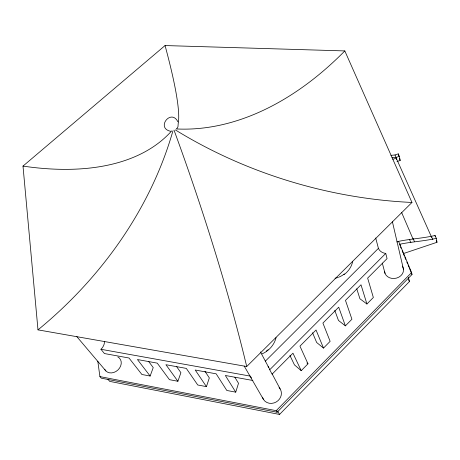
<?xml version="1.0" encoding="UTF-8"?>
<svg xmlns="http://www.w3.org/2000/svg" width="460" height="460" viewBox="0 0 460 460"><rect width="100%" height="100%" fill="white"/><g stroke="black" fill="none" stroke-linecap="round" stroke-linejoin="round"><path stroke-width="0.69" d="M104.38 341.326L104.38 342.947A9.689 7.67 -40.7 0 1 100.953 349.261L104.431 353.55L128.99 358.006L141.898 374.486L150.132 376.033L153.232 367.592L148.632 361.474M204.976 371.306L209.323 377.907L206.431 386.63L195.224 370.024L216.171 373.825L226.82 390.471L235.738 392.15L238.51 383.278L234.853 377.252M352.63 261.826C351.44 267.018 348.26 271.561 343.971 274.677M150.132 376.033L137.431 359.536L157.257 363.135L169.452 379.672L177.905 381.265L180.906 372.68L176.421 366.332M276.069 337.628C274.321 344.937 268.853 350.974 262.005 353.912M176.841 128.679L177.945 126.81L178.25 123.084M107.95 379.322L109.721 381.386L279.542 414.443L409.411 281.583L408.463 277.42M97.807 361.232L99.912 376.602L276.218 410.671L411.579 272.55L398.607 241.373L396.842 241.971M99.912 376.602L101.269 378.166L277.115 412.258L412.01 274.493L411.579 272.55M289.932 355.476L294.457 364.889L301.231 370.679L307.981 363.825L299.954 346.15L316.031 329.992L323.495 348.082L330.136 341.343L322.914 323.075L338.709 307.194L345.391 325.858L351.923 319.228L345.471 300.397L361.002 284.786L366.925 304.002L373.347 297.488L367.649 278.11L387.067 258.595L385.75 253.431A9.901 8.194 -11.1 0 1 378.419 248.348L375.688 237.981M301.231 370.679L292.957 353.188L272.084 374.17L269.733 369.754L385.75 253.431M265.362 361.152L378.419 248.348M246.721 366.528L411.964 202.458L344.816 50.922L165.059 45.557L23 166.094L37.99 329.866L246.721 366.528A428.754 73.404 70.2 0 0 174.012 130.111M390.885 155.342L395.008 154.986L398.262 153.858L399.366 156.308L400.206 160.442L396.963 161.564M391.972 157.791L396.106 157.435L399.366 156.308M392.863 159.298L396.25 158.125L431.641 237.325M398.607 241.373C410.665 238.792 423.096 238.337 435.039 235.48L436.322 238.32L437 242.282L403.282 253.609M400.102 245.571L399.803 244.248C411.89 241.655 424.35 241.189 436.322 238.32M170.591 131.284C155.589 128.099 171.091 108.123 177.911 121.831M100.918 349.284L250.355 376.13M252.862 380.483L225.342 375.486L235.738 392.15M206.431 386.63L197.754 384.997L186.306 368.402L165.928 364.711L177.905 381.265M366.925 304.002L359.921 298.764L356.759 288.799M76.826 336.634L105.886 370.938L107.473 372.128A9.326 7.544 -41.8 0 0 117.955 369.966A9.326 7.544 -41.8 0 0 120.577 359.731L119.433 358.127A9.326 7.544 -41.8 0 0 117.84 356.96M345.391 325.858L338.462 320.442L334.788 310.414M323.495 348.082L316.647 342.481L312.553 332.752M306.935 362.946L307.981 363.825M250.711 376.751L251.43 377.993M244.202 366.074L263.396 399.337M276.218 410.671L277.115 412.258M277.621 411.016L279.542 414.443M260.44 351.9L268.778 367.563M272.136 373.876L280.163 388.97M399.378 158.608L400.206 160.442M436.235 240.58L437 242.282M395.008 154.986L396.106 157.435M431.52 236.664L432.797 239.51M413.143 238.608L414.379 241.471M401.54 212.296L413.137 239.275M409.618 239.798L410.843 242.661M400.528 246.888L401.074 248.199M402.166 250.832L402.989 252.804M403.535 254.115L404.357 256.088M404.903 257.404L405.72 259.377M406.812 262.005L407.635 263.977M408.181 265.288L409.003 267.26M409.549 268.577L412.01 274.493M408.595 279.605L409.411 281.583M382.317 263.12L385.026 273.401M392.426 221.835L403.495 269.433M396.25 158.125L396.531 159.499M398.262 153.858L398.682 155.928M435.039 235.48L435.269 236.802M402.327 266.133A9.516 8.027 -9.9 0 1 396.658 278.064A9.516 8.027 -9.9 0 1 384.577 271.36M105.886 370.938A9.326 7.544 -41.8 0 1 104.765 369.305M279.082 387.59A9.855 8.924 -32.8 0 1 274.137 402.902L271.63 403.391A9.855 8.924 -32.8 0 1 262.493 397.181M268.071 366.603A10.275 9.137 -31.9 0 1 269.733 369.754M344.344 273.953A18.366 15.381 -16.9 0 1 339.031 277.058M338.387 277.305A18.366 15.381 -16.9 0 1 335.035 278.242M268.082 349.738A18.831 16.347 -29.1 0 1 266.415 351.055M411.964 202.458A384.681 292.56 15.3 0 1 175.346 129.904M344.816 50.922A339.054 223.042 -73 0 1 176.283 128.944M165.059 45.557A313.835 31.602 68.5 0 1 178.302 122.693M171.672 130.91A330.717 171.936 34.7 0 1 23 166.094M172.943 130.824A374.043 305.883 -32.5 0 1 37.99 329.866"/></g></svg>
